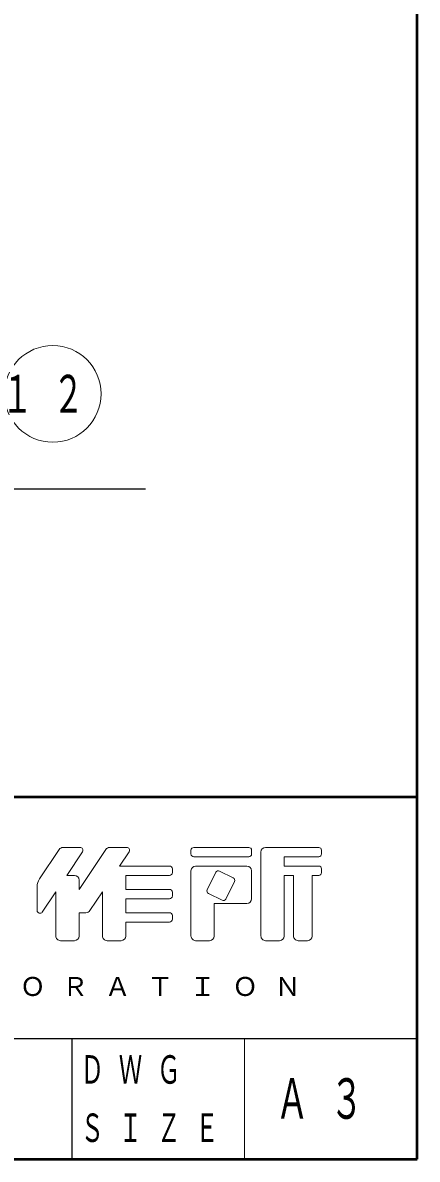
# Model space of a CAD drawing. Units: millimetres on the paper, scale 1:50. Extents: x -385 to 420, y 0 to 267.
# Drawn here: x -22.9 to 0, y 0 to 65.8 of the extents above; entities that cross this region are included whole.
import ezdxf

# ---------------------------------------------------------------- set-up
doc = ezdxf.new("R2010")
doc.units = ezdxf.units.MM
doc.layers.add('1_50', color=7, linetype='Continuous', lineweight=25)
doc.layers.add('LY_3', color=7, linetype='Continuous', lineweight=13)
doc.styles.add('ＭＳ ゴシック', font='')
doc.styles.get('ＭＳ ゴシック').set_extended_font_data('MS Gothic')

msp = doc.modelspace()

# ---------------------------------------------------------------- linework, layer by layer
at = {"layer": '1_50'}
msp.add_line((-57.383, 38.838), (-15.751, 38.838), dxfattribs=at)
at = {"layer": '1_50', "lineweight": 13}
msp.add_circle((-21.114, 44.34), 2.8, dxfattribs=at)
at = {"layer": 'LY_3', "lineweight": 50}
for p, q in [((0, 0), (0, 267)), ((-385, 21), (0, 21)), ((-385, 0), (0, 0))]:
    msp.add_line(p, q, dxfattribs=at)
at = {"layer": 'LY_3'}
for p, q in [((-21.88, 16.242), (-20.746, 17.943)), ((-20.521, 18.063), (-19.529, 18.063)), ((-20.306, 16.443), (-19.394, 17.811)), ((-19.586, 15.633), (-18.046, 17.943)), ((-17.821, 18.063), (-16.829, 18.063)), ((-17.246, 16.983), (-16.694, 17.811)), ((-13.106, 17.901), (-13.106, 17.685)), ((-12.944, 18.063), (-9.758, 18.063)), ((-9.596, 17.901), (-9.596, 17.685)), ((-9.056, 17.793), (-9.056, 12.933)), ((-8.786, 18.063), (-5.708, 18.063)), ((-5.546, 17.901), (-5.546, 17.685)), ((-12.944, 17.523), (-9.758, 17.523)), ((-7.706, 17.523), (-7.706, 16.983)), ((-7.706, 17.523), (-5.708, 17.523)), ((-17.246, 16.983), (-14.348, 16.983)), ((-14.186, 16.821), (-14.186, 16.605)), ((-13.106, 16.713), (-13.106, 12.933)), ((-12.836, 16.983), (-9.866, 16.983)), ((-11.666, 16.622), (-12.17, 15.616)), ((-11.449, 16.695), (-10.659, 16.3)), ((-9.596, 16.713), (-9.596, 15.093)), ((-7.706, 16.983), (-5.708, 16.983)), ((-5.546, 16.821), (-5.546, 16.605)), ((-20.306, 16.443), (-19.856, 16.443)), ((-19.586, 16.173), (-19.586, 15.633)), ((-16.886, 16.443), (-14.348, 16.443)), ((-16.886, 16.443), (-16.886, 15.633)), ((-10.586, 16.082), (-11.09, 15.076)), ((-7.706, 16.443), (-7.166, 16.443)), ((-7.706, 16.443), (-7.706, 12.933)), ((-7.166, 16.443), (-7.166, 12.933)), ((-6.086, 16.443), (-5.708, 16.443)), ((-6.086, 16.443), (-6.086, 12.933)), ((-22.016, 15.793), (-22.016, 14.413)), ((-21.719, 14.323), (-20.936, 15.498)), ((-20.936, 15.498), (-20.936, 12.933)), ((-18.966, 14.404), (-18.236, 15.498)), ((-18.236, 15.498), (-18.236, 12.933)), ((-16.886, 15.633), (-14.348, 15.633)), ((-14.186, 15.471), (-14.186, 15.255)), ((-12.097, 15.399), (-11.307, 15.004)), ((-16.886, 15.093), (-16.886, 14.283)), ((-16.886, 15.093), (-14.348, 15.093)), ((-11.756, 14.823), (-11.756, 12.933)), ((-11.756, 14.823), (-9.866, 14.823)), ((-19.586, 14.283), (-19.19, 14.283)), ((-19.586, 14.283), (-19.586, 12.933)), ((-16.886, 14.283), (-14.348, 14.283)), ((-14.186, 14.121), (-14.186, 13.905)), ((-16.886, 13.743), (-16.886, 12.933)), ((-16.886, 13.743), (-14.348, 13.743)), ((-20.666, 12.663), (-19.856, 12.663)), ((-17.966, 12.663), (-17.156, 12.663)), ((-12.836, 12.663), (-12.026, 12.663)), ((-8.786, 12.663), (-7.976, 12.663)), ((-6.896, 12.663), (-6.356, 12.663)), ((-10, 7), (-10, 0))]:
    msp.add_line(p, q, dxfattribs=at)
at = {"layer": 'LY_3', "color": 211, "lineweight": 25}
for p, q in [((-242.5, 7), (0, 7)), ((-20, 7), (-20, 0))]:
    msp.add_line(p, q, dxfattribs=at)
at = {"layer": 'LY_3'}
for centre, radius, start, end in [((-20.521, 17.793), 0.27, 89.99998, 146.30984), ((-19.529, 17.901), 0.162, 326.31015, 89.99998), ((-17.821, 17.793), 0.27, 89.99998, 146.3098), ((-16.829, 17.901), 0.162, 326.31003, 89.99998), ((-12.944, 17.901), 0.162, 89.99998, 179.99996), ((-9.758, 17.901), 0.162, 0, 89.99998), ((-8.786, 17.793), 0.27, 89.99998, 179.99996), ((-5.708, 17.901), 0.162, 0, 89.99998), ((-12.944, 17.685), 0.162, 179.99998, 270.00002), ((-9.758, 17.685), 0.162, 270.00002, 0), ((-5.708, 17.685), 0.162, 270.00002, 0), ((-14.348, 16.821), 0.162, 0, 89.99998), ((-14.348, 16.605), 0.162, 270.00002, 0), ((-12.836, 16.713), 0.27, 89.99998, 179.99996), ((-11.522, 16.55), 0.162, 63.43447, 153.43474), ((-9.866, 16.713), 0.27, 0, 89.99998), ((-5.708, 16.821), 0.162, 0, 89.99998), ((-5.708, 16.605), 0.162, 270.00002, 0), ((-21.206, 15.793), 0.81, 146.30999, 179.99996), ((-19.856, 16.173), 0.27, 0, 89.99998), ((-10.731, 16.155), 0.162, 333.43484, 63.43447), ((-14.348, 15.471), 0.162, 0, 89.99998), ((-14.348, 15.255), 0.162, 270.00002, 0), ((-12.025, 15.544), 0.162, 153.43517, 243.43529), ((-11.234, 15.149), 0.162, 243.43534, 333.43491), ((-9.866, 15.093), 0.27, 270.00002, 0), ((-21.854, 14.413), 0.162, 179.99998, 326.30997), ((-19.19, 14.553), 0.27, 270.00002, 326.31002), ((-14.348, 14.121), 0.162, 0, 89.99998), ((-14.348, 13.905), 0.162, 270.00002, 0), ((-20.666, 12.933), 0.27, 179.99998, 270.00002), ((-19.856, 12.933), 0.27, 270.00002, 0), ((-17.966, 12.933), 0.27, 179.99998, 270.00002), ((-17.156, 12.933), 0.27, 270.00002, 0), ((-12.836, 12.933), 0.27, 179.99998, 270.00002), ((-12.026, 12.933), 0.27, 270.00002, 0), ((-8.786, 12.933), 0.27, 179.99998, 270.00002), ((-7.976, 12.933), 0.27, 270.00002, 0), ((-6.896, 12.933), 0.27, 179.99998, 270.00002), ((-6.356, 12.933), 0.27, 270.00002, 0)]:
    msp.add_arc(centre, radius, start, end, dxfattribs=at)

# ---------------------------------------------------------------- texts
at = {"layer": '1_50', "insert": (-21.114, 44.34), "char_height": 2.199, "attachment_point": 5, "style": 'ＭＳ ゴシック'}
msp.add_mtext('\\T1.64;\\W0.6;１２', dxfattribs=at)
at = {"layer": 'LY_3', "color": 4, "attachment_point": 4, "style": 'ＭＳ ゴシック'}
for s, insert, char_height in [('\\T1.64;ＮＡＫＡＭＵＲＡ\u3000ＭＦＧ．ＣＯＲＰＯＲＡＴＩＯＮ', (-64.855, 10), 1.1), ('\\T1.64;\\W0.6;ＤＷＧ', (-19.5, 5.188), 1.65), ('\\T1.64;\\W0.6;Ａ３', (-8.2, 3.5), 2.346), ('\\T1.64;\\W0.6;ＳＩＺＥ', (-19.5, 1.812), 1.65)]:
    msp.add_mtext(s, dxfattribs=dict(at, insert=insert, char_height=char_height))

doc.saveas('drawing.dxf')
